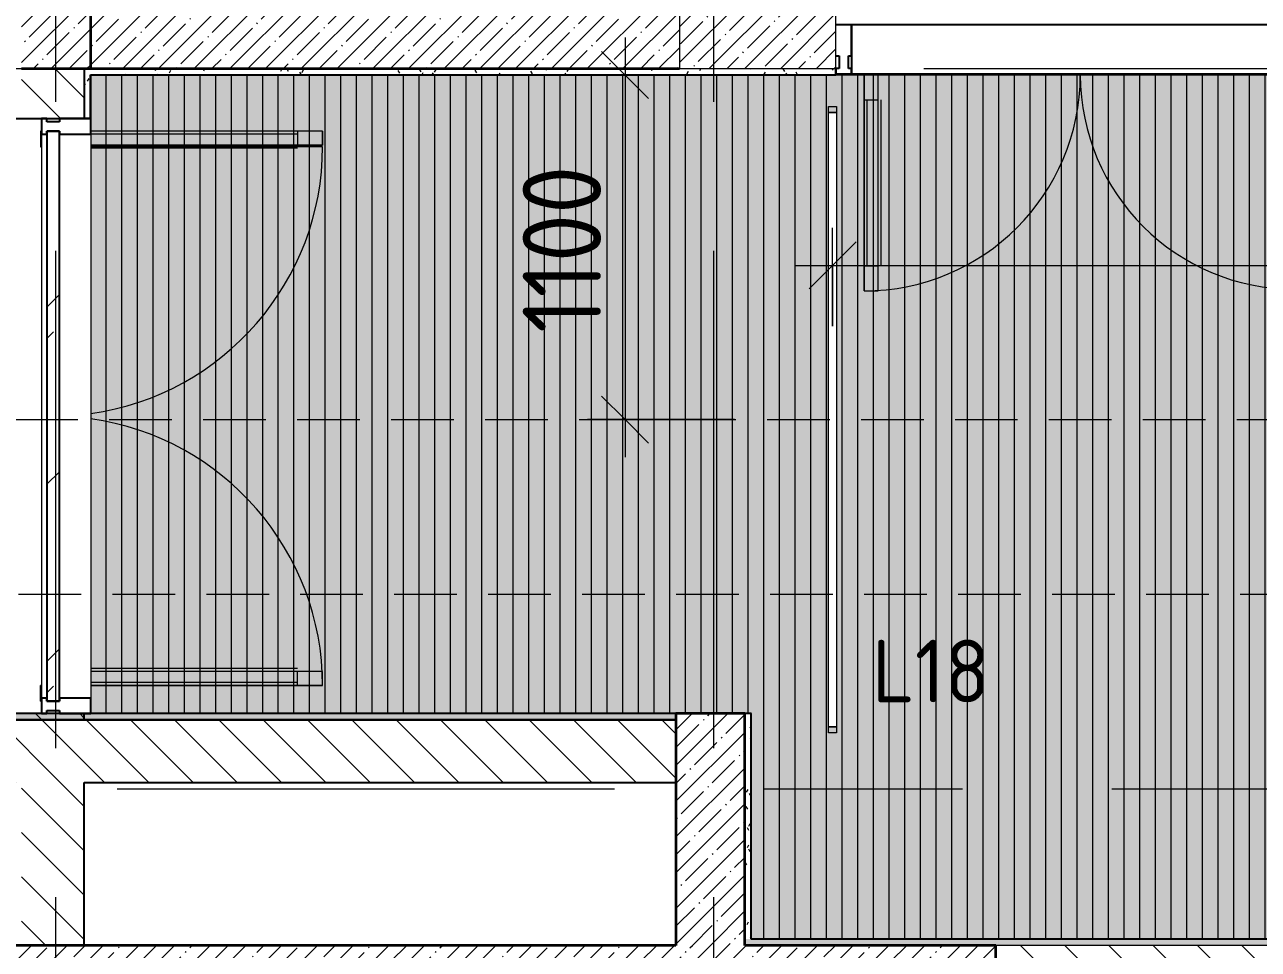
# Model space of a CAD drawing. Header units: millimetres. Extents: x 81094 to 272713, y -8553 to 29000.
# Drawn here: x 98510 to 102448, y 10588 to 13540 of the extents above; entities that cross this region are included whole.
import ezdxf

# ---------------------------------------------------------------- set-up
doc = ezdxf.new("R2010")
doc.units = ezdxf.units.MM
doc.linetypes.add('ADSK_Штрих_ш2 п1', pattern=[300, 200, -100])
doc.linetypes.add('Осевая', pattern=[3175, 635, -476.25, 1587.5, -476.25])
for name, color, linetype, lineweight in [('A-ANNO-DIMS', 7, 'Continuous', 9), ('A-ANNO-DIMS-100', 7, 'Continuous', 9), ('A-CLNG-PATT', 7, 'Continuous', 9), ('A-DETL-1', 7, 'ADSK_Штрих_ш2 п1', 9), ('A-DETL-GENF', 7, 'Continuous', 9), ('A-DOOR', 7, 'Continuous', 9), ('A-GLAZ-CURT', 7, 'Continuous', 9), ('A-GLAZ-CURT-1', 7, 'Continuous', 25), ('A-GLAZ-CWMG', 7, 'Continuous', 9), ('A-GLAZ-CWMG-1', 7, 'Continuous', 25), ('A-WALL', 7, 'Continuous', 9), ('E-LITE-EQPM-IDEN', 7, 'Continuous', 9), ('I-WALL', 7, 'Continuous', 9), ('S-COLS', 7, 'Continuous', 9), ('Оси-2', 7, 'Осевая', 9)]:
    doc.layers.add(name, color=color, linetype=linetype, lineweight=lineweight)
for name, color, linetype, lineweight, true_color in [('A-CLNG-1', 7, 'Continuous', 9, 0xc0c0c0), ('A-WALL-1', 7, 'Continuous', 35, 0x3c3c3c), ('A-WALL-3', 7, 'Continuous', 25, 0x3c3c3c), ('A-WALL-FNSH-2', 7, 'Continuous', 13, 0x3c3c3c), ('E-LITE-EQPM-1', 1, 'Continuous', 9, 0xff0000)]:
    doc.layers.add(name, color=color, linetype=linetype, lineweight=lineweight, true_color=true_color)
doc.layers.add('A-CLNG-PATT-1', color=7, linetype='Continuous', lineweight=9, transparency=1)
doc.styles.add('GOST Common', font='GOST_Common.ttf', dxfattribs={"height": 200})
doc.styles.add('ISOCPEUR', font='isocpeur.ttf', dxfattribs={"width": 0.9, "height": 250})
doc.dimstyles.new('ISO-2_5_0_9К_БОЛЬШОЙ', dxfattribs={"dimscale": 304.8, "dimtxt": 248.995294, "dimasz": 0.492126, "dimexe": 0.393701, "dimexo": 0.984252, "dimgap": 0, "dimtad": 1, "dimdec": 0, "dimrnd": 10, "dimzin": 0, "dimdsep": 46, "dimtxsty": 'ISOCPEUR', "dimblk1": 'OBLIQUE', "dimblk2": 'OBLIQUE', "dimsah": 1, "dimcen": 0.09, "dimdle": 0.393701, "dimazin": 0, "dimtfac": 1, "dimtdec": 4, "dimtix": 1, "dimtmove": 0, "dimatfit": 3, "dimfxl": 1, "dimtvp": 1, "dimtolj": 1, "dimtzin": 0, "dimarcsym": 2})
doc.dimstyles.new('ISO-2_5_0_9К_БОЛЬШОЙ_1', dxfattribs={"dimscale": 304.8, "dimtxt": 248.995294, "dimasz": 0.492126, "dimexe": 0.393701, "dimexo": 0.984252, "dimgap": 0, "dimtad": 1, "dimdec": 0, "dimrnd": 10, "dimzin": 0, "dimdsep": 46, "dimtxsty": 'ISOCPEUR', "dimblk1": 'OBLIQUE', "dimblk2": 'OBLIQUE', "dimsah": 1, "dimcen": 0.09, "dimdle": 0.393701, "dimazin": 0, "dimtfac": 1, "dimtdec": 4, "dimtix": 1, "dimtmove": 2, "dimatfit": 3, "dimfxl": 1, "dimtvp": 1, "dimtolj": 1, "dimtzin": 0, "dimarcsym": 2})
pattern_1 = [(45, (0, 0), (-57.024626, 57.024626), []), (45, (57.025, 0), (-57.024626, 57.024626), [100.806, -20.161, 3.353, -16.808])]
pattern_2 = [(135, (0, 0), (-70.71068, -70.71068), [])]
pattern_3 = [(0, (0, 0), (121.92, 30.48), [10.058, -81.382, 10.058, -81.382, -487.68]), (0, (0, 0), (121.92, 30.48), [-182.88, 10.058, -172.822, 10.058, -81.382, -213.36]), (0, (0, 0), (121.92, 30.48), [-457.2, 10.058, -50.902, 10.058, -142.342]), (120, (45.72, 15.24), (-87.356454, 90.345817), [10.058, -81.382, 10.058, -81.382, -487.68]), (120, (45.72, 15.24), (-87.356454, 90.345817), [-182.88, 10.058, -172.822, 10.058, -81.382, -213.36]), (120, (45.72, 15.24), (-87.356454, 90.345817), [-457.2, 10.058, -50.902, 10.058, -142.342]), (240, (60.96, 76.2), (-34.563546, -120.825817), [10.058, -81.382, 10.058, -81.382, -487.68]), (240, (60.96, 76.2), (-34.563546, -120.825817), [-182.88, 10.058, -172.822, 10.058, -81.382, -213.36]), (240, (60.96, 76.2), (-34.563546, -120.825817), [-457.2, 10.058, -50.902, 10.058, -142.342])]

# ---------------------------------------------------------------- blocks, each defined once
blk = doc.blocks.new('BSC_Колонна _Прямоугольная - 500х500-17857564-План расстановки осветительного оборудования 2 этажа в осях 23-33')
at = {"layer": 'S-COLS'}
h = blk.add_hatch(dxfattribs=at)
h.set_pattern_fill('FP_16', color=256, style=0, pattern_type=2)
h.set_pattern_definition([(45, (-100850, -13650), (-57.024626, 57.024626), []), (45, (-100792.975, -13650), (-57.024626, 57.024626), [100.806, -20.161, 3.353, -16.808])])
h.paths.add_polyline_path([(-250, -250), (250, -250), (250, 250), (-250, 250), (-250, -212.3)])
for p, q in [((250, 250), (-250, 250)), ((-250, 250), (-250, -250)), ((250, -250), (250, 250)), ((-250, -250), (250, -250))]:
    blk.add_line(p, q, dxfattribs=at)
blk = doc.blocks.new('Downlight - Strip - 2000 мм-27655400-План расстановки осветительного оборудования 2 этажа в осях 23-33')
at = {"layer": 'E-LITE-EQPM-1'}
for p, q in [((-1000, -231.3), (-1000, -205.9)), ((-1000, -205.9), (-980.9, -205.9)), ((-980.9, -231.3), (-1000, -231.3)), ((-980.9, -231.3), (-980.9, -205.9)), ((-980.9, -205.9), (981, -205.9)), ((-980.9, -205.9), (-980.9, -231.3)), ((-980.9, -231.3), (-980.9, -205.9)), ((-980.9, -205.9), (981, -205.9)), ((981, -231.3), (-980.9, -231.3)), ((981, -231.3), (-980.9, -231.3)), ((981, -205.9), (981, -231.3)), ((981, -231.3), (981, -205.9)), ((981, -205.9), (1000, -205.9)), ((981, -205.9), (981, -231.3)), ((1000, -231.3), (981, -231.3)), ((1000, -205.9), (1000, -231.3))]:
    blk.add_line(p, q, dxfattribs=at)
blk = doc.blocks.new('Дверь_Витражная_остекление_ - ВВ-7 остекление-32349468-План расстановки осветительного оборудования 2 этажа в осях 23-33')
at = {"layer": 'A-DETL-GENF'}
for p, q in [((-910, 17), (-910, 20)), ((-910, 20), (-860, 20)), ((-860, 20), (-910, 20)), ((-910, 20), (-910, 17)), ((-860, 20), (-860, 17)), ((-860, 17), (-860, 20)), ((910, 20), (860, 20)), ((860, 20), (860, 17)), ((910, 20), (860, 20)), ((860, 20), (860, 17)), ((910, 17), (910, 20)), ((910, 17), (910, 20)), ((-860, -880), (-860, -140)), ((-860, -140), (-860, -880)), ((-850, -800), (-850, -140)), ((-815, -880), (-815, -140)), ((-815, -880), (-815, -140)), ((-806, -800), (-806, -140)), ((856, -800), (856, -140)), ((865, -880), (865, -140)), ((865, -140), (865, -880)), ((900, -800), (900, -140)), ((910, -880), (910, -140)), ((910, -880), (910, -140)), ((-860, -800), (-815, -800)), ((910, -800), (865, -800)), ((-860, -880), (-815, -880)), ((-860, -880), (-815, -880)), ((910, -880), (865, -880)), ((865, -880), (910, -880))]:
    blk.add_line(p, q, dxfattribs=at)
at = {"layer": 'A-DOOR'}
for p, q in [((-860, -880), (-860, -140)), ((860, -880), (860, -140))]:
    blk.add_line(p, q, dxfattribs=at)
for centre, start, end in [((-860, -20), 270, 351.978), ((860, -20), 188.022, 270)]:
    blk.add_arc(centre, 860, start, end, dxfattribs=at)
blk = doc.blocks.new('Прямоугольный импост - Импост структурный с накладкой - 160мм Темный-32470440-План расстановки осветительного оборудования 2 этажа в осях 23-33')
at = {"layer": 'A-GLAZ-CWMG-1'}
for p, q in [((0, 17), (-50, 17)), ((-50, 17), (-50, 0)), ((-50, 0), (-40, 0)), ((-40, 0), (-40, -40)), ((-10, -40), (-10, 0)), ((-10, 0), (0, 0)), ((0, 0), (0, 17)), ((-40, -40), (-50, -40)), ((-50, -40), (-50, -140)), ((0, -40), (-10, -40)), ((0, -140), (0, -40)), ((-50, -140), (0, -140))]:
    blk.add_line(p, q, dxfattribs=at)
blk = doc.blocks.new('Системная панель - Стекло - 40мм-32470441-План расстановки осветительного оборудования 2 этажа в осях 23-33')
at = {"layer": 'A-GLAZ-CURT'}
h = blk.add_hatch(dxfattribs=at)
h.set_pattern_fill('FP_51', color=256, style=0, pattern_type=2)
h.set_pattern_definition([(135, (12190, -98681), (-282.8427, -282.8427), [200, -600]), (135, (12290, -98881), (-282.8427, -282.8427), [600, -200]), (135, (12390, -98481), (-282.8427, -282.8427), [200, -600])])
h.paths.add_polyline_path([(910, 40), (-910, 40), (-910, 0), (910, 0)])
at = {"layer": 'A-GLAZ-CURT-1'}
for p, q in [((910, 40), (-910, 40)), ((-910, 40), (-910, 0)), ((910, 0), (910, 40)), ((-910, 0), (910, 0))]:
    blk.add_line(p, q, dxfattribs=at)
blk = doc.blocks.new('Прямоугольный импост - Импост структурный с накладкой - 160мм Темный-32470442-План расстановки осветительного оборудования 2 этажа в осях 23-33')
at = {"layer": 'A-GLAZ-CWMG-1'}
for p, q in [((-50, 0), (-50, 17)), ((-50, 17), (0, 17)), ((-40, 0), (-50, 0)), ((-40, -40), (-40, 0)), ((0, 0), (-10, 0)), ((-10, 0), (-10, -40)), ((0, 17), (0, 0)), ((-50, -140), (-50, -40)), ((-50, -40), (-40, -40)), ((-10, -40), (0, -40)), ((0, -40), (0, -140)), ((0, -140), (-50, -140))]:
    blk.add_line(p, q, dxfattribs=at)
blk = doc.blocks.new('Прямоугольный импост - Импост структурный с накладкой - 160мм Темный-31920698-План расстановки осветительного оборудования 2 этажа в осях 23-33')
at = {"layer": 'A-GLAZ-CWMG'}
for p, q in [((98564, 13190), (98564, 11390)), ((98721, 13190), (98721, 11390))]:
    blk.add_line(p, q, dxfattribs=at)
blk = doc.blocks.new('Прямоугольный импост - Импост структурный с накладкой - 160мм Темный-32426299-План расстановки осветительного оборудования 2 этажа в осях 23-33')
at = {"layer": 'A-GLAZ-CWMG-1'}
for p, q in [((0, 17), (-50, 17)), ((-50, 17), (-50, 0)), ((-50, 0), (-40, 0)), ((-40, 0), (-40, -40)), ((-10, -40), (-10, 0)), ((-10, 0), (0, 0)), ((0, 0), (0, 17)), ((-40, -40), (-50, -40)), ((-50, -40), (-50, -140)), ((0, -40), (-10, -40)), ((-50, -140), (0, -140))]:
    blk.add_line(p, q, dxfattribs=at)
blk = doc.blocks.new('Дверь_Витражная_остекление_ - ВВ-22-32429667-План расстановки осветительного оборудования 2 этажа в осях 23-33')
at = {"layer": 'A-DETL-GENF'}
for p, q in [((-737.5, -20), (-737.5, -17)), ((-737.5, -17), (-737.5, -20)), ((-687.5, -20), (-737.5, -20)), ((-737.5, -20), (-687.5, -20)), ((-687.5, -17), (-687.5, -20)), ((-687.5, -20), (-687.5, -17)), ((-642.5, -20), (-687.5, -20)), ((-642.5, -20), (-687.5, -20)), ((-687.5, -710), (-687.5, -21)), ((-687.5, -21), (-687.5, -710)), ((-642.5, -710), (-642.5, -21)), ((-642.5, -710), (-642.5, -21)), ((687.5, -17), (687.5, -20)), ((687.5, -17), (687.5, -20)), ((687.5, -20), (737.5, -20)), ((687.5, -20), (737.5, -20)), ((692.5, -20), (737.5, -20)), ((737.5, -20), (692.5, -20)), ((692.5, -705), (692.5, -21)), ((692.5, -21), (692.5, -705)), ((737.5, -20), (737.5, -17)), ((737.5, -20), (737.5, -17)), ((737.5, -705), (737.5, -21)), ((737.5, -705), (737.5, -21)), ((-687.5, -100), (-642.5, -100)), ((-677.5, -630), (-677.5, -100)), ((-633.5, -630), (-633.5, -100)), ((683.5, -625), (683.5, -100)), ((737.5, -100), (692.5, -100)), ((727.5, -625), (727.5, -100)), ((-687.5, -630), (-642.5, -630)), ((737.5, -625), (692.5, -625)), ((737.5, -705), (692.5, -705)), ((692.5, -705), (737.5, -705)), ((-687.5, -710), (-642.5, -710)), ((-687.5, -710), (-642.5, -710))]:
    blk.add_line(p, q, dxfattribs=at)
at = {"layer": 'A-DOOR'}
for p, q in [((-687.5, -710), (-687.5, -21)), ((687.5, -705), (687.5, -21))]:
    blk.add_line(p, q, dxfattribs=at)
for centre, radius, start, end in [((-687.5, -20), 690, 270, 359.9166), ((687.5, -20), 685, 180.084, 270)]:
    blk.add_arc(centre, radius, start, end, dxfattribs=at)
blk = doc.blocks.new('Системная панель - Стекло - 40мм-32427246-План расстановки осветительного оборудования 2 этажа в осях 23-33')
at = {"layer": 'A-GLAZ-CURT'}
h = blk.add_hatch(dxfattribs=at)
h.set_pattern_fill('FP_52', color=256, style=0, pattern_type=2)
h.set_pattern_definition([(63.435, (-101623.5, -13273), (-1022.333, 3066.99), [1270, -762, 1270, -762, -1615.613]), (63.435, (-101623.5, -13273), (-1022.333, 3066.99), [-4064, 508, -1107.61]), (63.435, (-101687, -13209.5), (-1022.333, 3066.99), [1016, -1270, 762, -762, -1869.613]), (63.435, (-101687, -13209.5), (-1022.333, 3066.99), [-3810, 889, -980.61]), (63.435, (-101687, -13019), (-1022.333, 3066.99), [762, -1524, 508, -762, -2123.613]), (63.435, (-101687, -13019), (-1022.333, 3066.99), [-3556, 1143, -980.61]), (63.435, (-101496.5, -13209.5), (-1022.333, 3066.99), [762, -1524, 635, -25618.61]), (63.435, (-101306, -13019), (-1022.333, 3066.99), [381, -1905, 254, -25999.61]), (63.435, (-101623.5, -12701.5), (-1022.333, 3066.99), [254, -1905, 254, -1016, -2250.613]), (63.435, (-101623.5, -12701.5), (-1022.333, 3066.99), [-3429, 635, -1615.61]), (63.435, (-100480.5, -12892), (-1022.333, 3066.99), [1270, -1905, 1524, -1006.01]), (63.435, (-100480.5, -13082.5), (-1022.333, 3066.99), [1778, -1270, 1905, -752.01]), (63.435, (-100353.5, -13019), (-1022.333, 3066.99), [2032, -1016, 1524, -1107.61]), (63.435, (-100163, -12828.5), (-1022.333, 3066.99), [1270, -1778, 1016, -1615.61]), (63.435, (-100353.5, -12447.5), (-1022.333, 3066.99), [635, -2540, 762, -1742.61]), (63.435, (-99972.5, -12638), (-1022.333, 3066.99), [508, -2540, 508, -2123.61])])
h.paths.add_polyline_path([(-737.5, 0), (-727.5, 0), (-727.5, 40), (-737.5, 40), (-737.5, 37.7)])
h.paths.add_polyline_path([(727.5, 0), (737.5, 0), (737.5, 40), (727.5, 40), (727.5, 15)])
blk = doc.blocks.new('Прямоугольный импост - Импост структурный с накладкой - 160мм Темный-32427024-План расстановки осветительного оборудования 2 этажа в осях 23-33')
at = {"layer": 'A-GLAZ-CWMG-1'}
for p, q in [((102605, 13540), (101150, 13540)), ((101150, 13540), (101150, 13383)), ((102605, 13383), (102605, 13540)), ((101150, 13383), (102605, 13383))]:
    blk.add_line(p, q, dxfattribs=at)
blk = doc.blocks.new('Прямоугольный импост - Импост структурный с накладкой - 160мм Темный-V39-План расстановки осветительного оборудования 2 этажа в осях 23-33')
at = {"layer": 'A-GLAZ-CWMG'}
blk.add_line((101150, 13540), (102605, 13540), dxfattribs=at)
blk = doc.blocks.new('Прямоугольный импост - Импост структурный с накладкой - 160мм Темный-32427025-План расстановки осветительного оборудования 2 этажа в осях 23-33')
at = {"layer": 'A-GLAZ-CWMG'}
blk.add_line((102605, 13540), (101150, 13540), dxfattribs=at)
blk = doc.blocks.new('DIMBLOCK114-План расстановки осветительного оборудования 2 этажа в осях 23-33')
at = {"layer": 'A-ANNO-DIMS-100'}
for p, q in [((100426.5, 13499), (100426.5, 12159)), ((100232.6, 13379), (100546.5, 13379)), ((100426.5, 13379), (100232.6, 13379)), ((100776.3, 12279), (100306.5, 12279)), ((100426.5, 12279), (100776.3, 12279))]:
    blk.add_line(p, q, dxfattribs=at)
at = {"layer": 'A-ANNO-DIMS-100', "lineweight": 20}
for p, q in [((100426.5, 13379), (100351.5, 13454)), ((100426.5, 13379), (100501.5, 13304)), ((100426.5, 12279), (100351.5, 12354)), ((100426.5, 12279), (100501.5, 12204))]:
    blk.add_line(p, q, dxfattribs=at)
at = {"layer": 'A-ANNO-DIMS-100', "color": 0, "insert": (100099.9, 12556.1), "char_height": 250, "width": 655.049, "attachment_point": 1, "rotation": 90, "line_spacing_factor": 1.149209, "style": 'ISOCPEUR'}
blk.add_mtext('1100', dxfattribs=at)
blk = doc.blocks.new('_Oblique')
at = {"color": 0, "linetype": 'ByBlock', "lineweight": -2}
blk.add_line((-0.5, -0.5), (0.5, 0.5), dxfattribs=at)
blk = doc.blocks.new('DIMBLOCK116-План расстановки осветительного оборудования 2 этажа в осях 23-33')
at = {"layer": 'A-ANNO-DIMS-100'}
for p, q in [((104089, 13021), (104089, 12651.2)), ((104089, 12771.2), (104089, 13021)), ((101089, 12577.2), (101089, 12891.2)), ((100969, 12771.2), (104089, 12771.2)), ((101089, 12771.2), (101089, 12577.2))]:
    blk.add_line(p, q, dxfattribs=at)
at = {"layer": 'A-ANNO-DIMS-100', "lineweight": 20}
for p, q in [((101089, 12771.2), (101164, 12846.2)), ((104089, 12771.2), (104164, 12846.2)), ((101089, 12771.2), (101014, 12696.2)), ((104089, 12771.2), (104014, 12696.2))]:
    blk.add_line(p, q, dxfattribs=at)
at = {"layer": 'A-ANNO-DIMS-100', "color": 0, "insert": (102563.2, 13097.8), "char_height": 250, "width": 758.478, "attachment_point": 1, "line_spacing_factor": 1.149209, "style": 'ISOCPEUR'}
blk.add_mtext('3000', dxfattribs=at)

msp = doc.modelspace()

# ---------------------------------------------------------------- hatches: boundary and pattern name
at = {"layer": 'A-CLNG-PATT'}
h = msp.add_hatch(dxfattribs=at)
h.set_pattern_fill('FP_22', color=256, style=0, pattern_type=2)
h.set_pattern_definition([(90, (120019.74, 2935.26), (-50, 3e-15), [])])
h.paths.add_polyline_path([(120779.1, 10621), (121189, 10621), (121189, 12429), (120359, 12429), (120359, 13379), (98721, 13379), (98721, 11341), (100830, 11341), (100830, 10621), (119101.7, 10621)])
h.paths.add_polyline_path([(116101.7, 10740), (116076.3, 10740), (116076.3, 12701.9), (116101.7, 12701.9), (116101.7, 12034.9)])
h.paths.add_polyline_path([(110076.3, 10740), (110076.3, 12701.9), (110101.7, 12701.9), (110101.7, 10740)])
h.paths.add_polyline_path([(104101.7, 10740), (104076.3, 10740), (104076.3, 12701.9), (104101.7, 12701.9), (104101.7, 10923.9)])
h.paths.add_polyline_path([(119101.7, 11298), (119076.3, 11298), (119076.3, 13259.9), (119101.7, 13259.9), (119101.7, 12312.6)])
h.paths.add_polyline_path([(113076.3, 11298), (113076.3, 13259.9), (113101.7, 13259.9), (113101.7, 11298)])
h.paths.add_polyline_path([(107076.3, 11298), (107076.3, 13259.9), (107101.7, 13259.9), (107101.7, 11298)])
h.paths.add_polyline_path([(101101.7, 11298), (101076.3, 11298), (101076.3, 13259.9), (101101.7, 13259.9), (101101.7, 11356.1)])
at = {"layer": 'A-CLNG-PATT-1'}
h = msp.add_hatch(color=256, dxfattribs=at)
h.paths.add_polyline_path([(121189, 10621), (121189, 12429), (120359, 12429), (120359, 13379), (98721, 13379), (98721, 11341), (100830, 11341), (100830, 10621), (120779.1, 10621)])
h.paths.add_polyline_path([(116076.3, 10740), (116076.3, 12701.9), (116101.7, 12701.9), (116101.7, 10740)])
h.paths.add_polyline_path([(110076.3, 10740), (110076.3, 12701.9), (110101.7, 12701.9), (110101.7, 10740)])
h.paths.add_polyline_path([(104101.7, 10740), (104076.3, 10740), (104076.3, 12701.9), (104101.7, 12701.9), (104101.7, 10923.9)])
h.paths.add_polyline_path([(119076.3, 11298), (119076.3, 13259.9), (119101.7, 13259.9), (119101.7, 11298)])
h.paths.add_polyline_path([(113076.3, 11298), (113076.3, 13259.9), (113101.7, 13259.9), (113101.7, 11298)])
h.paths.add_polyline_path([(107101.7, 11298), (107076.3, 11298), (107076.3, 13259.9), (107101.7, 13259.9), (107101.7, 11341)])
h.paths.add_polyline_path([(101101.7, 11298), (101076.3, 11298), (101076.3, 13259.9), (101101.7, 13259.9), (101101.7, 11341)])
at = {"layer": 'I-WALL'}
h = msp.add_hatch(dxfattribs=at)
h.set_pattern_fill('FP_2', color=256, style=0, pattern_type=2)
h.set_pattern_definition(pattern_1)
h.paths.add_polyline_path([(98720, 13400), (98720, 15610), (98500, 15610), (98500, 13400)])
h = msp.add_hatch(dxfattribs=at)
h.set_pattern_fill('FP_2', color=256, style=0, pattern_type=2)
h.set_pattern_definition(pattern_1)
h.paths.add_polyline_path([(100091.7, 13400), (100600, 13400), (100600, 13620), (98720, 13620), (98720, 13400), (98798.7, 13400)])
h = msp.add_hatch(dxfattribs=at)
h.set_pattern_fill('FP_3', color=256, style=0, pattern_type=2)
h.set_pattern_definition(pattern_2)
h.paths.add_polyline_path([(98700, 11320), (98700, 11340), (98500, 11340), (98500, 11320)])
h.paths.add_polyline_path([(98500, 13240), (98700, 13240), (98700, 13400), (98500, 13400), (98500, 13390)])
h = msp.add_hatch(dxfattribs=at)
h.set_pattern_fill('FP_19', color=256, style=0, pattern_type=2)
h.set_pattern_definition(pattern_3)
h.paths.add_polyline_path([(98720, 13240), (98720, 13400), (98700, 13400), (98700, 13240)])
h = msp.add_hatch(dxfattribs=at)
h.set_pattern_fill('FP_19', color=256, style=0, pattern_type=2)
h.set_pattern_definition(pattern_3)
h.paths.add_polyline_path([(101100, 13380), (101100, 13400), (98720, 13400), (98720, 13380), (100600, 13380)])
h = msp.add_hatch(dxfattribs=at)
h.set_pattern_fill('FP_19', color=256, style=0, pattern_type=2)
h.set_pattern_definition(pattern_3)
h.paths.add_polyline_path([(100589, 11320), (100589, 11340), (97639, 11340), (97639, 11320), (100091.7, 11320)])
h = msp.add_hatch(dxfattribs=at)
h.set_pattern_fill('FP_3', color=256, style=0, pattern_type=2)
h.set_pattern_definition(pattern_2)
h.paths.add_polyline_path([(100589, 11120), (100589, 11320), (97639, 11320), (97639, 11120), (100091.7, 11120)])
h = msp.add_hatch(dxfattribs=at)
h.set_pattern_fill('FP_2', color=256, style=0, pattern_type=2)
h.set_pattern_definition(pattern_1)
h.paths.add_polyline_path([(100809, 10600), (100809, 11340), (100589, 11340), (100589, 10600)])
h = msp.add_hatch(dxfattribs=at)
h.set_pattern_fill('FP_19', color=256, style=0, pattern_type=2)
h.set_pattern_definition(pattern_3)
h.paths.add_polyline_path([(100809, 10620), (100829, 10620), (100829, 11340), (100809, 11340), (100809, 11187.5)])
h = msp.add_hatch(dxfattribs=at)
h.set_pattern_fill('FP_3', color=256, style=0, pattern_type=2)
h.set_pattern_definition(pattern_2)
h.paths.add_polyline_path([(98700, 10600), (98700, 11120), (98500, 11120), (98500, 10600)])
h = msp.add_hatch(dxfattribs=at)
h.set_pattern_fill('FP_2', color=256, style=0, pattern_type=2)
h.set_pattern_definition(pattern_1)
h.paths.add_polyline_path([(101610, 10380), (101610, 10600), (94210, 10600), (94210, 10380), (101384.7, 10380)])
h = msp.add_hatch(dxfattribs=at)
h.set_pattern_fill('FP_19', color=256, style=0, pattern_type=2)
h.set_pattern_definition(pattern_3)
h.paths.add_polyline_path([(120779.1, 10600), (121190, 10600), (121190, 10620), (100809, 10620), (100809, 10600), (119330, 10600)])
h = msp.add_hatch(dxfattribs=at)
h.set_pattern_fill('FP_3', color=256, style=0, pattern_type=2)
h.set_pattern_definition(pattern_2)
h.paths.add_polyline_path([(107110, 10400), (107130, 10400), (107130, 10600), (101610, 10600), (101610, 10400), (105263.5, 10400)])

# ---------------------------------------------------------------- linework, layer by layer
at = {"layer": 'A-CLNG-1'}
for p, q in [((120359, 13379), (98721, 13379)), ((98721, 13379), (98721, 11341)), ((100830, 11341), (100830, 11340))]:
    msp.add_line(p, q, dxfattribs=at)
at = {"layer": 'A-DETL-1'}
for p, q in [((90080, 12279), (119090, 12279)), ((116090, 11721), (86580, 11721))]:
    msp.add_line(p, q, dxfattribs=at)
at = {"layer": 'A-WALL'}
msp.add_line((107130, 10600), (101610, 10600), dxfattribs=at)
at = {"layer": 'A-WALL-1'}
for p, q in [((98720, 15610), (98720, 13400)), ((98500, 13400), (98720, 13400)), ((98720, 13400), (100600, 13400)), ((100589, 11340), (100589, 10600)), ((100809, 11340), (100589, 11340)), ((100809, 10600), (100809, 11340)), ((100589, 10600), (97639, 10600)), ((101610, 10600), (100809, 10600)), ((101610, 10380), (101610, 10600))]:
    msp.add_line(p, q, dxfattribs=at)
at = {"layer": 'A-WALL-3'}
for p, q in [((98700, 13400), (98700, 13240)), ((98720, 13400), (98700, 13400)), ((101100, 13380), (101100, 13400)), ((98720, 13240), (98720, 13380)), ((98720, 13380), (101100, 13380)), ((98480, 13240), (98720, 13240)), ((100589, 11340), (97639, 11340)), ((100589, 11320), (97639, 11320)), ((97639, 11320), (100589, 11320)), ((98700, 11320), (98700, 11340)), ((100829, 11340), (100809, 11340)), ((100829, 10620), (100829, 11340)), ((98700, 10600), (98700, 11120)), ((98700, 11120), (100589, 11120)), ((121190, 10620), (100829, 10620))]:
    msp.add_line(p, q, dxfattribs=at)
at = {"layer": 'A-WALL-FNSH-2'}
for p, q in [((100830, 11340), (100829, 11340)), ((100830, 10620), (100830, 11340))]:
    msp.add_line(p, q, dxfattribs=at)
at = {"layer": 'I-WALL'}
for p, q in [((98721, 13380), (98721, 13379)), ((101100, 13379), (98721, 13379)), ((101100, 13379), (101100, 13380)), ((98721, 11341), (100830, 11341)), ((100830, 10621), (121189, 10621))]:
    msp.add_line(p, q, dxfattribs=at)
at = {"layer": 'Оси-2'}
for p, q in [((100710, 593.7), (100710, 19528.3)), ((98610, 593.7), (98610, 19415.1)), ((84393.9, 13400), (122138, 13400)), ((84993.9, 11100), (122738, 11100))]:
    msp.add_line(p, q, dxfattribs=at)

# ---------------------------------------------------------------- block references
at = {"layer": 'A-DOOR'}
msp.add_blockref('Дверь_Витражная_остекление_ - ВВ-22-32429667-План расстановки осветительного оборудования 2 этажа в осях 23-33', (101877.5, 13400), dxfattribs=at)
at = {"layer": 'A-DOOR', "rotation": 89.99999999999993}
msp.add_blockref('Дверь_Витражная_остекление_ - ВВ-7 остекление-32349468-План расстановки осветительного оборудования 2 этажа в осях 23-33', (98581, 12290), dxfattribs=at)
at = {"layer": 'A-GLAZ-CURT'}
msp.add_blockref('Системная панель - Стекло - 40мм-32427246-План расстановки осветительного оборудования 2 этажа в осях 23-33', (101877.5, 13400), dxfattribs=at)
at = {"layer": 'A-GLAZ-CURT', "rotation": 269.9999999999999}
msp.add_blockref('Системная панель - Стекло - 40мм-32470441-План расстановки осветительного оборудования 2 этажа в осях 23-33', (98581, 12290), dxfattribs=at)
at = {"layer": 'A-GLAZ-CWMG'}
for name, p, rotation in [('Прямоугольный импост - Импост структурный с накладкой - 160мм Темный-32426299-План расстановки осветительного оборудования 2 этажа в осях 23-33', (101100, 13400), 180), ('Прямоугольный импост - Импост структурный с накладкой - 160мм Темный-32470440-План расстановки осветительного оборудования 2 этажа в осях 23-33', (98581, 13240), 89.99999999999993)]:
    msp.add_blockref(name, p, dxfattribs=dict(at, rotation=rotation))
for name in ['Прямоугольный импост - Импост структурный с накладкой - 160мм Темный-32427024-План расстановки осветительного оборудования 2 этажа в осях 23-33', 'Прямоугольный импост - Импост структурный с накладкой - 160мм Темный-V39-План расстановки осветительного оборудования 2 этажа в осях 23-33', 'Прямоугольный импост - Импост структурный с накладкой - 160мм Темный-32427025-План расстановки осветительного оборудования 2 этажа в осях 23-33', 'Прямоугольный импост - Импост структурный с накладкой - 160мм Темный-31920698-План расстановки осветительного оборудования 2 этажа в осях 23-33']:
    msp.add_blockref(name, (0, 0), dxfattribs=at)
at = {"layer": 'A-GLAZ-CWMG', "extrusion": (0, 0, -1), "rotation": 270.0000000000001}
msp.add_blockref('Прямоугольный импост - Импост структурный с накладкой - 160мм Темный-32470442-План расстановки осветительного оборудования 2 этажа в осях 23-33', (-98581, 11340), dxfattribs=at)
at = {"layer": 'E-LITE-EQPM-1', "rotation": 89.9999999999999}
msp.add_blockref('Downlight - Strip - 2000 мм-27655400-План расстановки осветительного оборудования 2 этажа в осях 23-33', (100870.4, 12279), dxfattribs=at)
at = {"layer": 'S-COLS'}
msp.add_blockref('BSC_Колонна _Прямоугольная - 500х500-17857564-План расстановки осветительного оборудования 2 этажа в осях 23-33', (100850, 13650), dxfattribs=at)

# ---------------------------------------------------------------- texts
at = {"layer": 'E-LITE-EQPM-IDEN', "insert": (101214.3, 11576), "char_height": 200, "width": 472.996, "attachment_point": 1, "style": 'GOST Common'}
msp.add_mtext('L18', dxfattribs=at)

# ---------------------------------------------------------------- dimensions: what is measured, and where the dimension line sits
at = {"layer": 'A-ANNO-DIMS'}
dim = msp.add_linear_dim(base=(100426.5, 12279), p1=(100532.6, 13379), p2=(101076.3, 12279), angle=90, dimstyle='ISO-2_5_0_9К_БОЛЬШОЙ', override={"dimpost": '<>', "dimfxl": 1227.045123}, dxfattribs=at)
dim.commit()
dim.dimension.update_dxf_attribs({"geometry": 'DIMBLOCK114-План расстановки осветительного оборудования 2 этажа в осях 23-33', "text_midpoint": (100301.5, 12829)})
dim = msp.add_linear_dim(base=(104089, 12771.2), p1=(101089, 12877.2), p2=(104089, 12721), dimstyle='ISO-2_5_0_9К_БОЛЬШОЙ_1', override={"dimpost": '<>', "dimfxl": 3004.065724}, dxfattribs=at)
dim.commit()
dim.dimension.update_dxf_attribs({"geometry": 'DIMBLOCK116-План расстановки осветительного оборудования 2 этажа в осях 23-33', "text_midpoint": (102942.4, 12931.1), "dimtype": 160})

doc.saveas('drawing.dxf')
